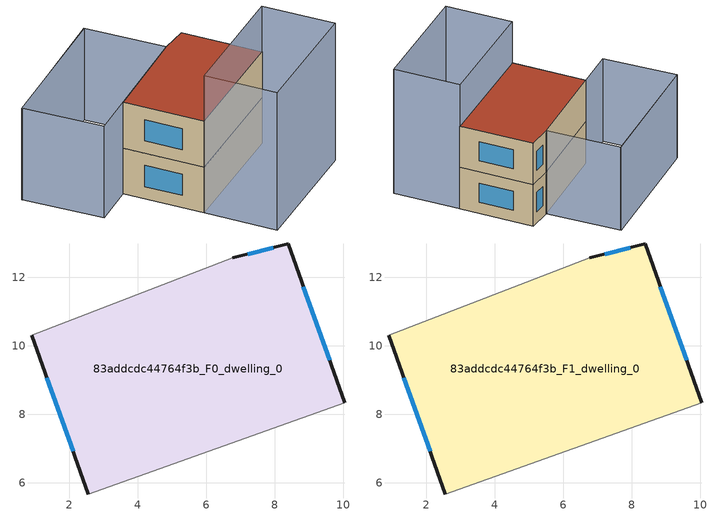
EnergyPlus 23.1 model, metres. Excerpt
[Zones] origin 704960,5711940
83addcdc44764f3b_F0_dwelling_0
 floor ground (EU_floor_Construction): 8.38,12.97 10.04,8.34 2.56,5.68 0.9,10.31 6.77,12.57 z0
 wall outside (EU_wall_Construction): 10.04,8.34 8.38,12.97 6.77,12.57 / 0.9,10.31 2.56,5.68 z0:3
 wall adiabatic (EU_wall_Construction): 2.56,5.68 10.04,8.34 / 6.77,12.57 0.9,10.31 z0:3
 window (EU_Window_Construction): 9.6,9.58 8.83,11.73 / 1.34,9.06 2.11,6.92 / 7.95,12.86 7.2,12.68 z0.81:2.19
83addcdc44764f3b_F1_dwelling_0
 floor to 83addcdc44764f3b_F0_dwelling_0 (EU_floor_Construction): 8.38,12.97 10.04,8.34 2.56,5.68 0.9,10.31 6.77,12.57 z3
 wall outside (EU_wall_Construction): 10.04,8.34 8.38,12.97 6.77,12.57 / 0.9,10.31 2.56,5.68 z3:6
 wall adiabatic (EU_wall_Construction): 2.56,5.68 10.04,8.34 / 6.77,12.57 0.9,10.31 z3:6
 window (EU_Window_Construction): 9.6,9.58 8.83,11.73 / 1.34,9.06 2.11,6.92 / 7.95,12.86 7.2,12.68 z3.81:5.19
 roof outside (EU_roof_Construction): 10.04,8.34 8.38,12.97 6.77,12.57 0.9,10.31 2.56,5.68 z6
shading: 4.06,1.49 2.56,5.68 / 2.56,5.68 10.04,8.36 / 10.04,8.36 11.54,4.18 / 11.54,4.18 4.06,1.49 z0:9; 5,17.17 -3.43,13.95 / 6.77,12.57 -1.63,9.33 / -1.63,9.33 -3.41,13.95 / -3.41,13.95 4.99,17.19 / 4.99,17.19 6.77,12.57 z0:6
[Building]
EU S2 Campaign: North Axis=0; Terrain=City; Solar Distribution=FullExterior
[Site:Location]
London: Latitude=51.5; Longitude=-0.5; Time Zone=0; Elevation=25
[SizingPeriod:WeatherFileDays]
AnnualSizingPeriod: Begin Month=1; Begin Day of Month=1; End Month=12; End Day of Month=31; Day of Week for Start Day=Monday; Use Weather File Daylight Saving Period=No; Use Weather File Rain and Snow Indicators=No
[MATERIAL]
EU_InternalMass_Material: Roughness=MediumRough; Thickness=0.1; Conductivity=1; Density=1800; Specific Heat=900; Thermal Absorptance=0.9; Solar Absorptance=0.7; Visible Absorptance=0.7
[MATERIAL:NOMASS] Roughness=MediumRough; Thermal Absorptance=0.9; Solar Absorptance=0.7; Visible Absorptance=0.7
Name | Thermal Resistance
EU_wall_NoMass | 0.735294
EU_roof_NoMass | 0.520833
EU_floor_NoMass | 1.81159
[WINDOWMATERIAL:SIMPLEGLAZINGSYSTEM]
EU_Window_SimpleGlazing: UFactor=3.92; Solar Heat Gain Coefficient=0.85; Visible Transmittance=0.85
[CONSTRUCTION]
EU_wall_Construction: EU_wall_NoMass
EU_roof_Construction: EU_roof_NoMass
EU_floor_Construction: EU_floor_NoMass
EU_Window_Construction: EU_Window_SimpleGlazing
EU_InternalMass_Construction: EU_InternalMass_Material
[ZONE] Type=1; Multiplier=1; Ceiling Height=autocalculate; Floor Area=autocalculate; Part of Total Floor Area=Yes
Name | Volume
83addcdc44764f3b_F0_dwelling_0 | 119.267
83addcdc44764f3b_F1_dwelling_0 | 119.266
[INTERNALMASS] Construction=EU_InternalMass_Construction; Surface Area=39.7553
Name | Zone or ZoneList
83addcdc44764f3b_F0_dwelling_0_EU_InternalMass | 83addcdc44764f3b_F0_dwelling_0
83addcdc44764f3b_F1_dwelling_0_EU_InternalMass | 83addcdc44764f3b_F1_dwelling_0
[OTHEREQUIPMENT] Fuel Type=Electricity; Design Level Calculation Method=Watts/Area; Power per Zone Floor Area=1; Fraction Latent=0; Fraction Radiant=0; Fraction Lost=0; Carbon Dioxide Generation Rate=0; EndUse Subcategory=EU_Step8_InternalGains
Name | Zone or ZoneList or Space or SpaceList | Schedule
EU_Step8_InternalGain_83addcdc44764f3b_F0_dwelling_0_f000 | 83addcdc44764f3b_F0_dwelling_0 | EU_Step8_GainSchedule_83addcdc44764f3b_F0_dwelling_0_f000
EU_Step8_InternalGain_83addcdc44764f3b_F1_dwelling_0_f000 | 83addcdc44764f3b_F1_dwelling_0 | EU_Step8_GainSchedule_83addcdc44764f3b_F1_dwelling_0_f000
[ZONEVENTILATION:DESIGNFLOWRATE] Schedule=EU_AlwaysOn; Design Flow Rate Calculation Method=AirChanges/Hour; Air Changes per Hour=0.48; Ventilation Type=Natural; Fan Pressure Rise=0; Fan Total Efficiency=1; Constant Term Coefficient=1; Temperature Term Coefficient=0; Velocity Term Coefficient=0; Velocity Squared Term Coefficient=0; Minimum Indoor Temperature=-100; Maximum Indoor Temperature=100; Delta Temperature=-100; Minimum Outdoor Temperature=-100; Maximum Outdoor Temperature=100; Maximum Wind Speed=40
Name | Zone or ZoneList or Space or SpaceList
EU_ConstantAir_83addcdc44764f3b_F0_dwelling_0 | 83addcdc44764f3b_F0_dwelling_0
EU_ConstantAir_83addcdc44764f3b_F1_dwelling_0 | 83addcdc44764f3b_F1_dwelling_0
[HVACTEMPLATE:THERMOSTAT] Constant Heating Setpoint=20; Constant Cooling Setpoint=50
EU_HeatOnly_83addcdc44764f3b_F0_dwelling_0; EU_HeatOnly_83addcdc44764f3b_F1_dwelling_0
[HVACTEMPLATE:ZONE:IDEALLOADSAIRSYSTEM] System Availability Schedule=EU_AlwaysOn; Maximum Heating Supply Air Temperature=50; Minimum Cooling Supply Air Temperature=13; Maximum Heating Supply Air Humidity Ratio=0.0156; Minimum Cooling Supply Air Humidity Ratio=0.0077; Heating Limit=NoLimit; Cooling Limit=NoLimit; Heating Availability Schedule=EU_AlwaysOn; Cooling Availability Schedule=EU_CoolingOff; Dehumidification Control Type=ConstantSensibleHeatRatio; Cooling Sensible Heat Ratio=0.7; Dehumidification Setpoint=60; Humidification Control Type=None; Humidification Setpoint=30; Outdoor Air Method=None; Outdoor Air Flow Rate per Person=0.00944; Outdoor Air Flow Rate per Zone Floor Area=0; Outdoor Air Flow Rate per Zone=0; Demand Controlled Ventilation Type=None; Outdoor Air Economizer Type=NoEconomizer; Heat Recovery Type=None; Sensible Heat Recovery Effectiveness=0.7; Latent Heat Recovery Effectiveness=0.65
Name | Template Thermostat
83addcdc44764f3b_F0_dwelling_0 | EU_HeatOnly_83addcdc44764f3b_F0_dwelling_0
83addcdc44764f3b_F1_dwelling_0 | EU_HeatOnly_83addcdc44764f3b_F1_dwelling_0
[SIZING:ZONE] Zone Cooling Design Supply Air Temperature Input Method=SupplyAirTemperature; Zone Cooling Design Supply Air Temperature=13; Zone Heating Design Supply Air Temperature Input Method=SupplyAirTemperature; Zone Heating Design Supply Air Temperature=50; Zone Cooling Design Supply Air Humidity Ratio=0.008; Zone Heating Design Supply Air Humidity Ratio=0.008; Cooling Design Air Flow Method=DesignDay; Cooling Design Air Flow Rate=0; Cooling Minimum Air Flow per Zone Floor Area=0.000762; Cooling Minimum Air Flow=0; Cooling Minimum Air Flow Fraction=0.2; Heating Design Air Flow Method=DesignDay; Heating Design Air Flow Rate=0; Heating Maximum Air Flow per Zone Floor Area=0.002032; Heating Maximum Air Flow=0.141576; Heating Maximum Air Flow Fraction=0.3; Account for Dedicated Outdoor Air System=No; Dedicated Outdoor Air System Control Strategy=NeutralSupplyAir; Dedicated Outdoor Air Low Setpoint Temperature for Design=autosize; Dedicated Outdoor Air High Setpoint Temperature for Design=autosize; Zone Load Sizing Method=Sensible Load Only No Latent Load; Zone Latent Cooling Design Supply Air Humidity Ratio Input Method=HumidityRatioDifference; Zone Cooling Design Supply Air Humidity Ratio Difference=0.005; Zone Latent Heating Design Supply Air Humidity Ratio Input Method=HumidityRatioDifference; Zone Humidification Design Supply Air Humidity Ratio Difference=0.005
83addcdc44764f3b_F0_dwelling_0; 83addcdc44764f3b_F1_dwelling_0
[SCHEDULE:CONSTANT]
Name | Hourly Value
EU_AlwaysOn | 1
EU_CoolingOff | 0
[SCHEDULE:FILE] Column Number=1; Rows to Skip at Top=0; Number of Hours of Data=8760; Column Separator=Comma; Interpolate to Timestep=No; Minutes per Item=60; Adjust Schedule for Daylight Savings=Yes
Name | File
EU_Step8_GainSchedule_83addcdc44764f3b_F0_dwelling_0_f000 | ../../schedules/83addcdc44764f3b/83addcdc44764f3b_F0_dwelling_0_f000_gain.csv
EU_Step8_GainSchedule_83addcdc44764f3b_F1_dwelling_0_f000 | ../../schedules/83addcdc44764f3b/83addcdc44764f3b_F1_dwelling_0_f000_gain.csv
